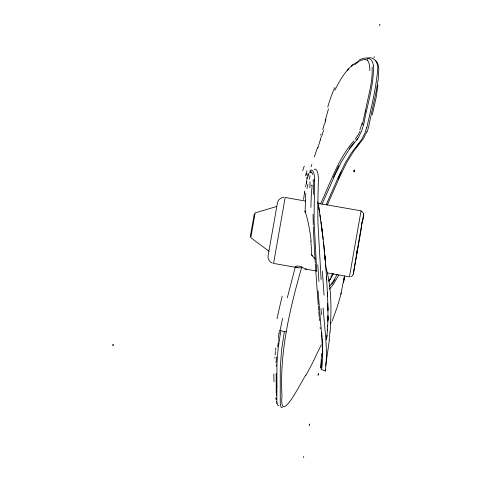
<?xml version="1.0" encoding="UTF-8"?>
<svg xmlns="http://www.w3.org/2000/svg" width="493" height="493" viewBox="0 0 493 493"><rect width="100%" height="100%" fill="white"/><g stroke="black" fill="none" stroke-linecap="round" stroke-linejoin="round"><path stroke-width="0.74" d="M276.203 373.429L276.222 392.909M326.594 338.765C329.096 317.985 327.586 297.008 326.483 276.185M327.179 204.891L361.055 210.856C367.125 214.215 360.703 222.614 361.443 227.902L353.296 274.133L351.922 276.271L350.677 276.807M327.888 320.271L327.919 317.769L327.863 321.368M327.956 315.532L327.894 319.168L327.944 316.66M276.283 366.188L276.32 364.752M305.105 212.15L305.752 193.213M313.382 194.347L313.684 183.162M325.294 369.22L325.281 371.069L321.572 369.534M327.407 330.199L327.469 329.176M327.629 326.649L327.691 325.614M330.125 331.986C331.388 310.565 331.906 288.393 325.965 267.607M306.418 183.248L307.071 177.918M326.483 339.751L326.976 335.215M329.367 340.102L325.639 365.954M303.565 199.418L304.754 191.05M277.664 346.93L278.212 342.709M377.885 85.178L376.171 97.361L372.283 114.82M343.522 282.304L344.071 278.939M343.757 281.189L344.496 276L340.657 295.227L337.261 306.942L332.196 320.974M278.422 341.205L278.644 339.708M321.584 359.872L320.789 368.185L321.565 353.456M353.296 274.145L358.362 243.887A30.671 0.351 -80.4 0 1 362.275 221.277L363.785 213.703M357.068 251.566L357.283 250.173L356.297 255.756L356.833 252.964M303.645 456.974L303.731 457.319L303.694 456.691M374.23 56.652L374.039 57.749M250.308 236.529L254.308 213.851M354.19 170.313L354.029 171.207M361.049 210.893L349.42 276.826L327.635 272.98M282.6 318.33L280.086 330.335L280.813 330.68L278.083 348.939L276.955 363.31L276.826 401.203L277.528 405.012L278.853 405.536M280.813 330.68L284.35 331.653L281.528 350.32L280.283 367.846L280.24 403.557L280.967 407.015L281.571 407.532L282.458 407.428M295.517 266.547C296.201 265.554 300.132 266.183 301.759 266.984C289.866 308.84 279.451 351.823 281.971 395.663C279.069 427.949 302.326 379.419 305.863 375.093M362.078 222.522L362.3 221.308M362.361 124.63L365.547 110.475M365.251 112.016C367.735 97.109 373.078 82.282 372.073 66.999M305.568 186.798L306.745 181.59M340.959 294.075L341.218 292.91M287.308 297.821L295.424 266.473M307.49 175.884L308.23 173.573M363.668 124.809C367.032 105.071 374.15 85.48 373.38 65.292M368.832 125.789L376.067 91.889L378.23 79.478L378.815 68.176L378.002 64.072L376.744 61.693M324.111 124.692L322.773 129.604M325.103 121.007L328.455 108.854M366.774 127.94C370.921 108.817 375.9 89.689 377.613 70.16C378.766 63.942 374.544 55.598 367.199 58.236M354.338 170.732L353.949 171.675L354.264 169.882L354.165 171.293M317.504 147.444L314.374 156.959M311.065 166.782L311.872 164.36M361.973 130.207L358.491 137.529L348.483 150.507L341.52 161.698L334.784 175.366L322.102 204.139L318.04 203.276M330.538 323.747L331.216 321.954M365.35 132.21L361.763 139.371L350.936 153.52L345.18 163.072L338.827 176.05L326.169 204.78L322.102 204.139M366.94 131.576L363.347 138.699L353.851 150.987L347.46 161.174L340.663 174.738L327.34 204.915L326.169 204.78M360.026 131.181L357.881 135.365L355.2 139.186M334.901 90.219C341.193 77.604 350.03 61.607 365.331 59.326M320.592 203.788C330.637 182.318 338.093 158.931 353.912 140.77M338.062 178.916L341.211 172.032M333.188 177.714L338.833 165.747M321.276 344.78L314.953 357.758M332.541 273.707L330.932 276.832M338.79 275.008L333.41 284.295L329.509 289.021M337.243 274.354L333.058 281.669L329.663 286.273M333.478 273.664L329.096 281.275M328.745 280.905L330.322 278.496M331.82 284.313L335.03 279.395M349.297 148.522L354.35 142.218M355.952 147.45L358.941 143.79M347.09 70.795L348.761 68.854M309.801 170.868L311.397 169.882L312.919 171.053L314.115 174.275L314.614 178.201L314.059 220.161L316.697 271.255M325.281 371.069C328.221 350.147 324.486 328.93 323.155 307.989M321.609 369.812L322.299 363.316L322.508 353.82M351.33 66.161L353.161 64.447M314.084 169.426L315.335 169.044L316.728 170.245L317.732 172.766L318.416 177.535L317.782 207.103L317.954 223.07L321.091 279.574M358.657 60.362C362.059 58.266 366.891 56.757 370.459 59.296A101.909 23.072 -60.6 0 1 371.95 61.021L372.597 62.297A92.388 20.299 -63.1 0 1 373.33 65.378M276.807 206.456L255.164 212.89L250.795 237.694L268.925 251.177M283.974 197.379C280.831 197.385 277.953 199.819 277.43 202.913L268.124 255.688C267.557 258.776 269.431 262.048 272.376 263.126M286.125 331.869L284.35 331.653M310.233 171.496L310.608 171.539M305.346 201.033L285.194 197.483L273.566 263.416L297.975 267.754A38.238 13.65 -79.3 0 1 295.504 266.584M301.759 266.984L304.976 268.987L316.37 270.996M320.277 203.671L320.314 203.677A33.222 5.238 -60.6 0 0 319.384 203.831M367.359 59.708L367.76 59.85M312.42 255.996L311.57 254.665M375.654 60.596L376.214 61.089M315.15 258.954L311.576 254.943M311.668 172.316L312.735 174.51M276.702 402.368L276.505 401.407M317.88 201.754L319.538 212.045M318.589 205.988L321.547 226.084M319.945 214.763L320.709 219.958M320.955 221.788L323.186 239.296M321.898 228.844L324.579 252.521L323.5 242.088M321.676 227.002L322.33 232.221M305.044 211.935L305.013 211.663A1.35 0.974 12.6 0 1 305.463 211.016M324.252 249.187L325.811 266.627M325.325 260.526L324.93 256.28L325.411 261.469M320.123 327.574L320.222 328.634M324.776 254.394L325.232 259.589M319.261 317.677L319.513 320.623M325.54 263.354L326.723 279.962M319.181 316.691L318.761 311.582M321.707 335.788L318.04 290.704M318.651 310.202L318.324 306.024M318.213 304.625L317.8 299.146M317.757 298.555L317.282 292.047M317.239 291.449L316.783 285.102M316.746 284.578L315.81 270.965M315.773 270.447L315.323 263.65M315.255 262.603L313.825 238.076M327.407 293.779L327.34 292.491L327.518 296.25M276.32 399.54L276.259 398.036M322.188 343.257L322.36 347.195M313.794 237.478L313.338 226.731M313.277 224.95L313.043 214.202M327.888 309.69L327.814 307.17L327.919 310.88M327.753 303.565L327.82 307.299M321.504 314.583A157.674 11.622 87.4 0 1 321.017 308.489M321.683 332.276A97.99 15.733 79 0 1 322.058 337.206M322.126 338.204A97.99 15.733 79 0 1 322.484 344.699M322.521 345.71A97.99 15.733 79 0 1 322.632 356.809M310.941 207.442A51.389 6.187 87.4 0 1 312.026 187.241M312.137 186.372A51.389 6.187 87.4 0 1 312.285 185.294M314.096 179.581A70.937 8.344 -78.6 0 1 314.183 181.288M313.271 182.558A76.095 10.039 -76.9 0 0 313.228 180.789A79.552 11.271 -75.7 0 0 313.141 179.686M310.035 181.862A89.208 13.459 -74.4 0 1 309.857 187.765M310.473 172.778A77.253 10.347 -82.4 0 1 311.724 171.847M309.462 172.926A78.344 9.878 83.5 0 1 310.27 171.804M309.394 179.316A89.19 11.351 81.8 0 1 310.035 175.742M306.202 174.953A136.425 19.88 75.6 0 1 306.788 173.407M306.979 178.478A1.337 1.257 9 0 1 307.472 177.166M302.739 170.695A204.139 18.962 83.7 0 1 304.31 166.123M305.167 211.392A37.437 7.432 82.1 0 1 311.182 241.25M310.763 241.028A34.565 7.148 82.1 0 1 311.101 244.442A33.241 6.84 82.1 0 1 311.607 254.733M322.274 346.924A92.388 12.59 80.4 0 1 322.428 353.549M321.67 335.696A101.903 17.052 78.7 0 1 322.151 343.165M318.934 281.497A204.194 8.584 86.7 0 1 317.806 264.803M329.897 331.962A81.018 21.692 -85.5 0 1 329.145 339.997M324.061 295.264A197.933 8.775 86.7 0 1 322.385 271.175M357.863 138.471A165.611 40.069 -19.6 0 1 356.766 140.024M363.594 124.378A76.15 16.041 90 0 1 361.924 129.819M362.102 122.979A76.686 16.103 -89.6 0 1 359.878 129.764M367.525 60.294A97.984 21.476 -63.6 0 1 369.799 70.622M354.609 64.885A204.219 45.029 -75.3 0 1 358.343 61.927M365.319 59.357A158 35.669 -79.1 0 1 367.211 60.386M327.759 107.098A51.389 12.035 -79.2 0 1 334.858 87.489M323.519 130.189A76.976 10.384 -75.1 0 1 322.021 135.532M325.91 119.46A64.54 1.491 -74.8 0 1 324.585 124.365M304.409 192.862A1.337 1.035 9.4 0 1 304.575 192.097M320.339 139.852A91.79 20.188 -75.8 0 1 317.788 148.11M308.951 173.924A77.272 1.719 -70.6 0 1 307.638 177.443M307.034 188.462A136.321 36.057 -61.1 0 1 307.952 184.203M305.512 175.884A86.922 21.156 -62.3 0 1 306.991 170.812M321.411 136.173A84.888 15.696 -75.5 0 1 320.314 139.913M321.035 134.016A81.277 11.974 -75.1 0 1 320.703 135.193M311.145 186.071A204.09 34.029 -69.9 0 1 311.311 185.054M366.693 127.441A81.006 17.372 89.1 0 1 365.288 131.76M368.893 126.177A80.069 17.298 89.2 0 1 366.983 131.914M330.883 277.904A165.549 100.899 47.3 0 1 329.792 279.685M276.579 403.385A51.383 6.655 -68.6 0 1 276.333 403.299M276.77 387.535A72.705 2.157 -87.3 0 1 276.807 385.298M276.591 395.78A64.546 4.271 -83.7 0 1 276.598 393.852M275.87 399.176A67.732 4.018 -84.5 0 1 275.834 398.054M274.022 381.662A77.265 11.703 -83.6 0 1 273.849 373.971M274.909 358.263A89.171 33.493 -76.1 0 1 274.977 357.172M275.137 354.978A89.171 33.493 -76.1 0 1 275.427 351.645M275.538 350.523A89.171 33.493 -76.1 0 1 275.815 347.935M276.135 362.743A78.344 25.057 -77.7 0 1 276.444 357.068M278.268 338.371A137.658 58.476 -75.1 0 1 278.681 335.77M278.773 335.234A137.658 58.476 -75.1 0 1 279.044 333.613M278.927 333.656A131.847 52.985 -75.4 0 1 279.5 330.409M314.904 358.22A197.767 34.362 -70.9 0 1 305.783 375.555M277.029 318.737A204.127 58.692 -76.5 0 1 282.218 296.17M301.852 267.28A37.634 13.594 -81.4 0 1 298.049 267.717M306.677 269.067A38.244 13.594 -80.5 0 1 305.105 269.005M318.404 374.113L318.059 375.222L318.33 373.694L318.404 374.113M113.125 344.416L112.928 345.525L113.125 344.416M309.431 424.153L309.234 425.262L309.431 424.153M379.875 24.65L379.77 25.235L379.875 24.65"/></g></svg>
